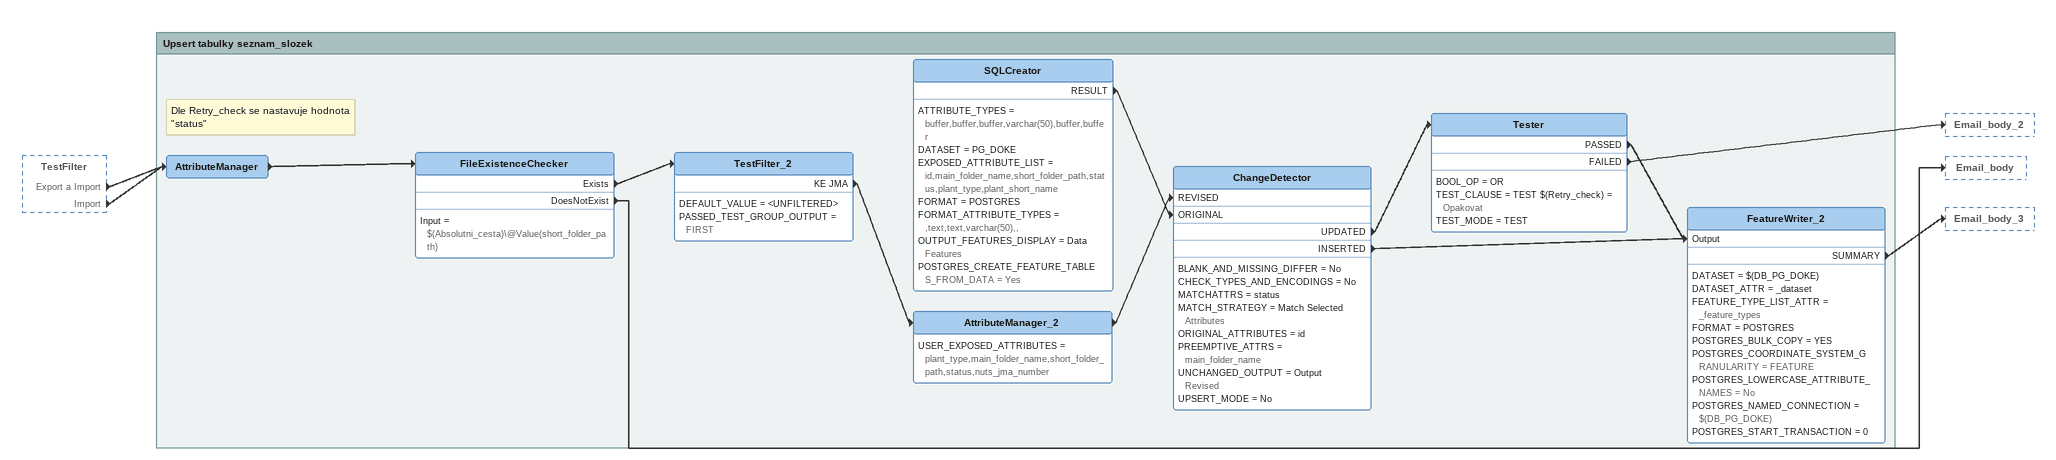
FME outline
TestFilter [outside]
    Export a Import -> AttributeManager
    Import -> AttributeManager

Bookmark: Upsert tabulky seznam_slozek
Note: Dle Retry_check se nastavuje hodnota "status"
AttributeManager
    -> FileExistenceChecker
FileExistenceChecker
    Input = $(Absolutni_cesta)\@Value(short_folder_path)
    Exists -> TestFilter_2
    DoesNotExist -> Email_body
TestFilter_2
    DEFAULT_VALUE = <UNFILTERED>
    PASSED_TEST_GROUP_OUTPUT = FIRST
    KE JMA -> AttributeManager_2
AttributeManager_2
    USER_EXPOSED_ATTRIBUTES = plant_type,main_folder_name,short_folder_path,status,nuts_jma_number
    -> ChangeDetector [REVISED]
SQLCreator
    ATTRIBUTE_TYPES = buffer,buffer,buffer,varchar(50),buffer,buffer
    DATASET = PG_DOKE
    EXPOSED_ATTRIBUTE_LIST = id,main_folder_name,short_folder_path,status,plant_type,plant_short_name
    FORMAT = POSTGRES
    FORMAT_ATTRIBUTE_TYPES = ,text,text,varchar(50),,
    OUTPUT_FEATURES_DISPLAY = Data Features
    POSTGRES_CREATE_FEATURE_TABLES_FROM_DATA = Yes
    RESULT -> ChangeDetector [ORIGINAL]
ChangeDetector
    BLANK_AND_MISSING_DIFFER = No
    CHECK_TYPES_AND_ENCODINGS = No
    MATCHATTRS = status
    MATCH_STRATEGY = Match Selected Attributes
    ORIGINAL_ATTRIBUTES = id
    PREEMPTIVE_ATTRS = main_folder_name
    UNCHANGED_OUTPUT = Output Revised
    UPSERT_MODE = No
    UPDATED -> Tester
    INSERTED -> FeatureWriter_2 [Output]
Tester
    BOOL_OP = OR
    TEST_CLAUSE = TEST $(Retry_check) = Opakovat
    TEST_MODE = TEST
    PASSED -> FeatureWriter_2 [Output]
    FAILED -> Email_body_2
FeatureWriter_2
    DATASET = $(DB_PG_DOKE)
    DATASET_ATTR = _dataset
    FEATURE_TYPE_LIST_ATTR = _feature_types
    FORMAT = POSTGRES
    POSTGRES_BULK_COPY = YES
    POSTGRES_COORDINATE_SYSTEM_GRANULARITY = FEATURE
    POSTGRES_LOWERCASE_ATTRIBUTE_NAMES = No
    POSTGRES_NAMED_CONNECTION = $(DB_PG_DOKE)
    POSTGRES_START_TRANSACTION = 0
    SUMMARY -> Email_body_3
